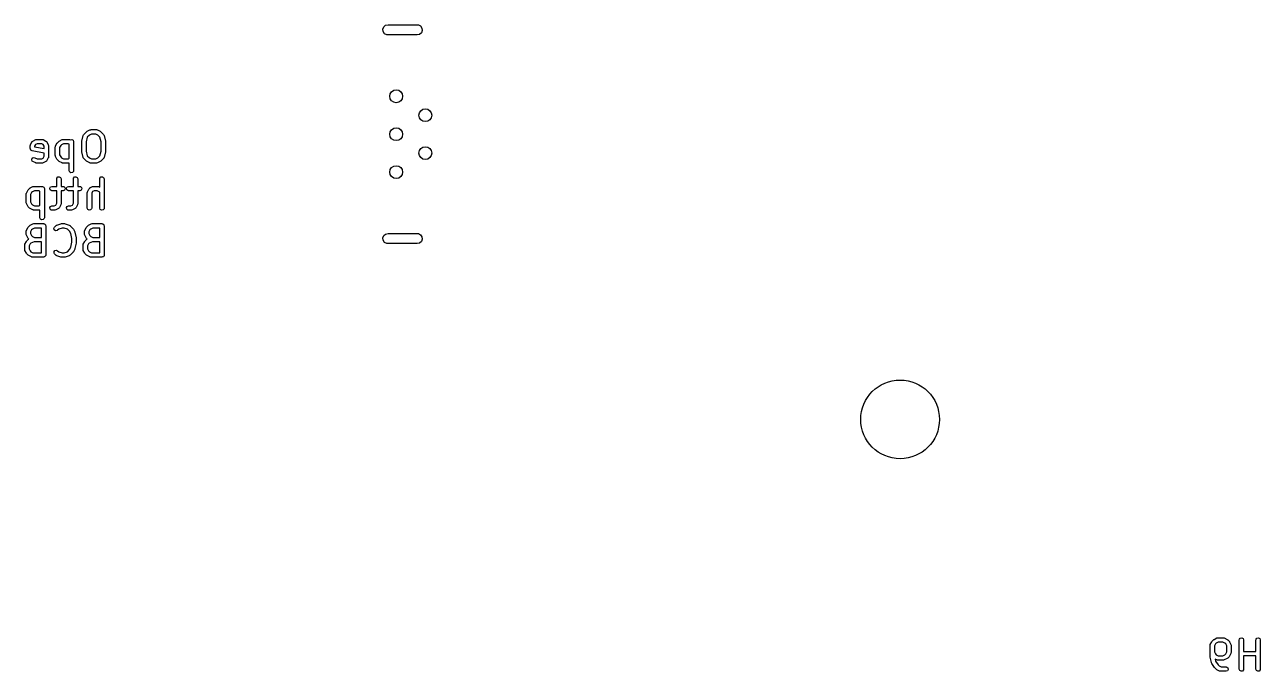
# Model space of a CAD drawing. Extents: x 0.81 to 7.45, y -5.15 to -0.81.
# Drawn here: x 2.323 to 3.99, y -2.84 to -1.968 of the extents above; entities that cross this region are included whole.
import ezdxf

# ---------------------------------------------------------------- set-up
doc = ezdxf.new("R2010")
doc.units = 0
doc.header["$MEASUREMENT"] = 0
doc.layers.add('BLACK', color=7, linetype='CONTINUOUS')

msp = doc.modelspace()

# ---------------------------------------------------------------- linework, layer by layer
at = {"layer": 'BLACK', "linetype": 'CONTINUOUS'}
for p, q in [((2.8065, -1.9738), (2.8077, -1.9707)), ((2.8069, -1.977), (2.8065, -1.9738)), ((2.8088, -1.9798), (2.8069, -1.977)), ((2.8077, -1.9707), (2.8102, -1.9685)), ((2.8117, -1.9813), (2.8088, -1.9798)), ((2.8102, -1.9685), (2.8134, -1.9677)), ((2.8134, -1.9815), (2.8117, -1.9813)), ((2.8134, -1.9677), (2.8528, -1.9677)), ((2.8528, -1.9815), (2.8134, -1.9815)), ((2.8528, -1.9677), (2.8544, -1.9679)), ((2.856, -1.9807), (2.8528, -1.9815)), ((2.8544, -1.9679), (2.8573, -1.9694)), ((2.8584, -1.9785), (2.856, -1.9807)), ((2.8573, -1.9694), (2.8592, -1.9722)), ((2.8596, -1.9754), (2.8584, -1.9785)), ((2.8592, -1.9722), (2.8596, -1.9754)), ((2.4027, -2.1162), (2.403, -2.116)), ((2.403, -2.116), (2.4031, -2.1157)), ((2.4031, -2.1157), (2.4069, -2.112)), ((2.4069, -2.112), (2.4076, -2.1115)), ((2.4076, -2.1114), (2.4114, -2.1096)), ((2.4076, -2.1115), (2.4076, -2.1114)), ((2.4134, -2.1152), (2.4107, -2.1165)), ((2.4114, -2.1096), (2.4124, -2.1093)), ((2.4124, -2.1093), (2.4125, -2.1093)), ((2.4125, -2.1093), (2.4127, -2.1092)), ((2.4127, -2.1092), (2.4202, -2.1092)), ((2.4195, -2.1152), (2.4134, -2.1152)), ((2.4222, -2.1165), (2.4195, -2.1152)), ((2.4202, -2.1092), (2.4212, -2.1094)), ((2.4212, -2.1094), (2.4213, -2.1095)), ((2.4213, -2.1095), (2.4215, -2.1096)), ((2.4215, -2.1096), (2.4253, -2.1114)), ((2.4253, -2.1114), (2.426, -2.112)), ((2.426, -2.112), (2.426, -2.112)), ((2.426, -2.112), (2.4298, -2.1157)), ((2.4298, -2.1157), (2.4304, -2.1166)), ((2.331, -2.1309), (2.3312, -2.1299)), ((2.331, -2.1347), (2.331, -2.1309)), ((2.3312, -2.1299), (2.3313, -2.1298)), ((2.3313, -2.1296), (2.3332, -2.1259)), ((2.3313, -2.1298), (2.3313, -2.1296)), ((2.3332, -2.1259), (2.3338, -2.1251)), ((2.3338, -2.1251), (2.3342, -2.1249)), ((2.3342, -2.1249), (2.3345, -2.1246)), ((2.3345, -2.1246), (2.3383, -2.1227)), ((2.338, -2.1294), (2.3369, -2.1316)), ((2.3369, -2.1316), (2.3369, -2.1323)), ((2.3369, -2.1323), (2.3497, -2.1348)), ((2.3403, -2.1283), (2.338, -2.1294)), ((2.3383, -2.1227), (2.3392, -2.1224)), ((2.3392, -2.1224), (2.3394, -2.1224)), ((2.3394, -2.1224), (2.3396, -2.1224)), ((2.3396, -2.1224), (2.3471, -2.1224)), ((2.3464, -2.1283), (2.3403, -2.1283)), ((2.3486, -2.1294), (2.3464, -2.1283)), ((2.3471, -2.1224), (2.3481, -2.1225)), ((2.3481, -2.1225), (2.3482, -2.1227)), ((2.3482, -2.1227), (2.3484, -2.1227)), ((2.3484, -2.1227), (2.3521, -2.1246)), ((2.3497, -2.1316), (2.3486, -2.1294)), ((2.3497, -2.1348), (2.3497, -2.1316)), ((2.3521, -2.1246), (2.353, -2.1252)), ((2.353, -2.1252), (2.3531, -2.1256)), ((2.3531, -2.1256), (2.3535, -2.1259)), ((2.3535, -2.1259), (2.3553, -2.1296)), ((2.3553, -2.1296), (2.3556, -2.1306)), ((2.3556, -2.1306), (2.3556, -2.1308)), ((2.3556, -2.1308), (2.3556, -2.1309)), ((2.3556, -2.1309), (2.3556, -2.1459)), ((2.3647, -2.1328), (2.3649, -2.1318)), ((2.3649, -2.1318), (2.365, -2.1317)), ((2.365, -2.1317), (2.3651, -2.1315)), ((2.3651, -2.1315), (2.3669, -2.1277)), ((2.3669, -2.1277), (2.3675, -2.127)), ((2.3675, -2.127), (2.3694, -2.1251)), ((2.3675, -2.127), (2.3675, -2.127)), ((2.3694, -2.1251), (2.3701, -2.1246)), ((2.3701, -2.1246), (2.3739, -2.1227)), ((2.3701, -2.1246), (2.3701, -2.1246)), ((2.372, -2.1308), (2.3706, -2.1335)), ((2.3732, -2.1296), (2.372, -2.1308)), ((2.3759, -2.1283), (2.3732, -2.1296)), ((2.3739, -2.1227), (2.3749, -2.1224)), ((2.3749, -2.1224), (2.375, -2.1224)), ((2.375, -2.1224), (2.3752, -2.1224)), ((2.3752, -2.1224), (2.3827, -2.1224)), ((2.382, -2.1283), (2.3759, -2.1283)), ((2.3835, -2.129), (2.382, -2.1283)), ((2.3827, -2.1224), (2.3837, -2.1225)), ((2.3835, -2.1479), (2.3835, -2.129)), ((2.3837, -2.1225), (2.3838, -2.1227)), ((2.3838, -2.1227), (2.384, -2.1227)), ((2.384, -2.1227), (2.3847, -2.123)), ((2.3847, -2.123), (2.385, -2.1228)), ((2.385, -2.1228), (2.387, -2.1224)), ((2.387, -2.1224), (2.3887, -2.1234)), ((2.3887, -2.1234), (2.3894, -2.1253)), ((2.3894, -2.1253), (2.3894, -2.1647)), ((2.4004, -2.1246), (2.4023, -2.1171)), ((2.4005, -2.1247), (2.4004, -2.1246)), ((2.4004, -2.1253), (2.4005, -2.1247)), ((2.4004, -2.1384), (2.4004, -2.1253)), ((2.4023, -2.1171), (2.4027, -2.1162)), ((2.4079, -2.1193), (2.4063, -2.1257)), ((2.4063, -2.1257), (2.4063, -2.1381)), ((2.4107, -2.1165), (2.4079, -2.1193)), ((2.425, -2.1193), (2.4222, -2.1165)), ((2.4266, -2.1257), (2.425, -2.1193)), ((2.4266, -2.1381), (2.4266, -2.1257)), ((2.4304, -2.1166), (2.4304, -2.1169)), ((2.4304, -2.1169), (2.4306, -2.1171)), ((2.4306, -2.1171), (2.4324, -2.1246)), ((2.4324, -2.1246), (2.4325, -2.1252)), ((2.4325, -2.1252), (2.4325, -2.1253)), ((2.4325, -2.1253), (2.4325, -2.1384)), ((2.3312, -2.1352), (2.331, -2.1347)), ((2.3312, -2.1356), (2.3312, -2.1352)), ((2.3315, -2.1361), (2.3312, -2.1356)), ((2.3317, -2.1366), (2.3315, -2.1361)), ((2.3321, -2.1368), (2.3317, -2.1366)), ((2.3324, -2.1372), (2.3321, -2.1368)), ((2.3334, -2.1376), (2.3324, -2.1372)), ((2.3329, -2.1499), (2.3335, -2.1479)), ((2.3497, -2.1409), (2.3334, -2.1376)), ((2.3335, -2.1479), (2.3351, -2.1468)), ((2.3351, -2.1468), (2.3371, -2.1471)), ((2.3371, -2.1471), (2.3403, -2.1486)), ((2.3403, -2.1486), (2.3464, -2.1486)), ((2.3464, -2.1486), (2.3486, -2.1475)), ((2.3486, -2.1475), (2.3497, -2.1452)), ((2.3497, -2.1452), (2.3497, -2.1409)), ((2.3553, -2.1473), (2.3535, -2.151)), ((2.3554, -2.1471), (2.3553, -2.1473)), ((2.3555, -2.147), (2.3554, -2.1471)), ((2.3556, -2.1459), (2.3555, -2.147)), ((2.3647, -2.1441), (2.3647, -2.1328)), ((2.3648, -2.1442), (2.3647, -2.1441)), ((2.3648, -2.1444), (2.3648, -2.1442)), ((2.3651, -2.1454), (2.3648, -2.1444)), ((2.3669, -2.1491), (2.3651, -2.1454)), ((2.367, -2.1492), (2.3669, -2.1491)), ((2.3675, -2.1499), (2.367, -2.1492)), ((2.3706, -2.1335), (2.3706, -2.1434)), ((2.3706, -2.1434), (2.372, -2.1461)), ((2.372, -2.1461), (2.3732, -2.1473)), ((2.3732, -2.1473), (2.3759, -2.1486)), ((2.3759, -2.1486), (2.382, -2.1486)), ((2.382, -2.1486), (2.3835, -2.1479)), ((2.4004, -2.1386), (2.4004, -2.1384)), ((2.4004, -2.1392), (2.4004, -2.1386)), ((2.4023, -2.1467), (2.4004, -2.1392)), ((2.4025, -2.1469), (2.4023, -2.1467)), ((2.4025, -2.1472), (2.4025, -2.1469)), ((2.4031, -2.148), (2.4025, -2.1472)), ((2.4069, -2.1518), (2.4031, -2.148)), ((2.4063, -2.1381), (2.4079, -2.1444)), ((2.4079, -2.1444), (2.4107, -2.1473)), ((2.4107, -2.1473), (2.4134, -2.1486)), ((2.4134, -2.1486), (2.4195, -2.1486)), ((2.4195, -2.1486), (2.4222, -2.1473)), ((2.4222, -2.1473), (2.425, -2.1444)), ((2.425, -2.1444), (2.4266, -2.1381)), ((2.4298, -2.148), (2.426, -2.1518)), ((2.4299, -2.1478), (2.4298, -2.148)), ((2.4301, -2.1476), (2.4299, -2.1478)), ((2.4306, -2.1467), (2.4301, -2.1476)), ((2.4324, -2.1392), (2.4306, -2.1467)), ((2.4325, -2.1384), (2.4324, -2.139)), ((2.4324, -2.139), (2.4324, -2.1392)), ((2.3337, -2.1517), (2.3329, -2.1499)), ((2.3345, -2.1523), (2.3337, -2.1517)), ((2.3383, -2.1542), (2.3345, -2.1523)), ((2.3384, -2.1542), (2.3383, -2.1542)), ((2.3386, -2.1543), (2.3384, -2.1542)), ((2.3396, -2.1545), (2.3386, -2.1543)), ((2.3471, -2.1545), (2.3396, -2.1545)), ((2.3472, -2.1545), (2.3471, -2.1545)), ((2.3474, -2.1545), (2.3472, -2.1545)), ((2.3484, -2.1542), (2.3474, -2.1545)), ((2.3521, -2.1523), (2.3484, -2.1542)), ((2.3524, -2.152), (2.3521, -2.1523)), ((2.3529, -2.1518), (2.3524, -2.152)), ((2.3535, -2.151), (2.3529, -2.1518)), ((2.3694, -2.1518), (2.3675, -2.1499)), ((2.3701, -2.1523), (2.3694, -2.1518)), ((2.3694, -2.1518), (2.3694, -2.1518)), ((2.3739, -2.1542), (2.3701, -2.1523)), ((2.374, -2.1542), (2.3739, -2.1542)), ((2.3742, -2.1543), (2.374, -2.1542)), ((2.3752, -2.1545), (2.3742, -2.1543)), ((2.3827, -2.1545), (2.3752, -2.1545)), ((2.3829, -2.1545), (2.3827, -2.1545)), ((2.383, -2.1545), (2.3829, -2.1545)), ((2.3835, -2.1544), (2.383, -2.1545)), ((2.3835, -2.1647), (2.3835, -2.1544)), ((2.3842, -2.1666), (2.3835, -2.1647)), ((2.3892, -2.1657), (2.3879, -2.1672)), ((2.3894, -2.1647), (2.3892, -2.1657)), ((2.4076, -2.1523), (2.4069, -2.1518)), ((2.4069, -2.1518), (2.4069, -2.1518)), ((2.4114, -2.1542), (2.4076, -2.1523)), ((2.4115, -2.1542), (2.4114, -2.1542)), ((2.4117, -2.1543), (2.4115, -2.1542)), ((2.4127, -2.1545), (2.4117, -2.1543)), ((2.4202, -2.1545), (2.4127, -2.1545)), ((2.4204, -2.1545), (2.4202, -2.1545)), ((2.4205, -2.1545), (2.4204, -2.1545)), ((2.4215, -2.1542), (2.4205, -2.1545)), ((2.4253, -2.1523), (2.4215, -2.1542)), ((2.426, -2.1518), (2.4253, -2.1523)), ((2.4253, -2.1523), (2.4253, -2.1523)), ((2.3666, -2.1756), (2.3668, -2.1746)), ((2.3666, -2.1858), (2.3666, -2.1756)), ((2.3668, -2.1746), (2.3681, -2.173)), ((2.3681, -2.173), (2.3701, -2.1727)), ((2.3701, -2.1727), (2.3718, -2.1737)), ((2.3718, -2.1737), (2.3725, -2.1756)), ((2.3725, -2.1756), (2.3725, -2.1858)), ((2.3859, -2.1676), (2.3842, -2.1666)), ((2.3879, -2.1672), (2.3859, -2.1676)), ((2.3891, -2.1756), (2.3893, -2.1746)), ((2.3891, -2.1858), (2.3891, -2.1756)), ((2.3893, -2.1746), (2.3906, -2.173)), ((2.3906, -2.173), (2.3926, -2.1727)), ((2.3926, -2.1727), (2.3943, -2.1737)), ((2.3943, -2.1737), (2.395, -2.1756)), ((2.395, -2.1756), (2.395, -2.1858)), ((2.4247, -2.1756), (2.4249, -2.1746)), ((2.4247, -2.1867), (2.4247, -2.1756)), ((2.4249, -2.1746), (2.4262, -2.173)), ((2.4262, -2.173), (2.4282, -2.1727)), ((2.4282, -2.1727), (2.4299, -2.1737)), ((2.4299, -2.1737), (2.4306, -2.1756)), ((2.4306, -2.1756), (2.4306, -2.215)), ((2.3254, -2.1962), (2.3255, -2.1952)), ((2.3254, -2.2075), (2.3254, -2.1962)), ((2.3255, -2.1952), (2.3257, -2.1951)), ((2.3257, -2.1949), (2.3276, -2.1911)), ((2.3257, -2.1951), (2.3257, -2.1949)), ((2.3276, -2.1911), (2.3281, -2.1904)), ((2.3281, -2.1904), (2.33, -2.1885)), ((2.3281, -2.1904), (2.3281, -2.1904)), ((2.33, -2.1885), (2.3307, -2.188)), ((2.3307, -2.188), (2.3308, -2.1879)), ((2.3308, -2.1879), (2.3345, -2.1861)), ((2.3326, -2.1942), (2.3313, -2.1969)), ((2.3313, -2.1969), (2.3313, -2.2068)), ((2.3338, -2.193), (2.3326, -2.1942)), ((2.3365, -2.1917), (2.3338, -2.193)), ((2.3345, -2.1861), (2.3355, -2.1858)), ((2.3355, -2.1858), (2.3357, -2.1858)), ((2.3357, -2.1858), (2.3358, -2.1858)), ((2.3358, -2.1858), (2.3433, -2.1858)), ((2.3426, -2.1917), (2.3365, -2.1917)), ((2.3441, -2.1924), (2.3426, -2.1917)), ((2.3433, -2.1858), (2.3443, -2.1859)), ((2.3441, -2.2113), (2.3441, -2.1924)), ((2.3443, -2.1859), (2.3445, -2.186)), ((2.3445, -2.186), (2.3446, -2.1861)), ((2.3446, -2.1861), (2.3454, -2.1864)), ((2.3454, -2.1864), (2.3456, -2.1861)), ((2.3456, -2.1861), (2.3476, -2.1858)), ((2.3476, -2.1858), (2.3493, -2.1868)), ((2.3493, -2.1868), (2.35, -2.1887)), ((2.35, -2.1887), (2.35, -2.2281)), ((2.3573, -2.1882), (2.3583, -2.1864)), ((2.3576, -2.1902), (2.3573, -2.1882)), ((2.3592, -2.1915), (2.3576, -2.1902)), ((2.3583, -2.1864), (2.3602, -2.1858)), ((2.3602, -2.1917), (2.3592, -2.1915)), ((2.3602, -2.1858), (2.3666, -2.1858)), ((2.3666, -2.1917), (2.3602, -2.1917)), ((2.3666, -2.2086), (2.3666, -2.1917)), ((2.3725, -2.1858), (2.3752, -2.1858)), ((2.3752, -2.1917), (2.3725, -2.1917)), ((2.3725, -2.1917), (2.3725, -2.2093)), ((2.3752, -2.1858), (2.3762, -2.1859)), ((2.3771, -2.191), (2.3752, -2.1917)), ((2.3762, -2.1859), (2.3777, -2.1872)), ((2.3781, -2.1892), (2.3771, -2.191)), ((2.3777, -2.1872), (2.3781, -2.1892)), ((2.3798, -2.1882), (2.3808, -2.1864)), ((2.3801, -2.1902), (2.3798, -2.1882)), ((2.3817, -2.1915), (2.3801, -2.1902)), ((2.3808, -2.1864), (2.3827, -2.1858)), ((2.3827, -2.1917), (2.3817, -2.1915)), ((2.3827, -2.1858), (2.3891, -2.1858)), ((2.3891, -2.1917), (2.3827, -2.1917)), ((2.3891, -2.2086), (2.3891, -2.1917)), ((2.395, -2.1858), (2.3977, -2.1858)), ((2.3977, -2.1917), (2.395, -2.1917)), ((2.395, -2.1917), (2.395, -2.2093)), ((2.3977, -2.1858), (2.3987, -2.1859)), ((2.3996, -2.191), (2.3977, -2.1917)), ((2.3987, -2.1859), (2.4002, -2.1872)), ((2.4006, -2.1892), (2.3996, -2.191)), ((2.4002, -2.1872), (2.4006, -2.1892)), ((2.4079, -2.1943), (2.408, -2.1933)), ((2.4079, -2.215), (2.4079, -2.1943)), ((2.408, -2.1933), (2.4082, -2.1932)), ((2.4082, -2.193), (2.41, -2.1893)), ((2.4082, -2.1932), (2.4082, -2.193)), ((2.41, -2.1893), (2.4107, -2.1884)), ((2.4107, -2.1884), (2.4111, -2.1883)), ((2.4111, -2.1883), (2.4114, -2.1879)), ((2.4114, -2.1879), (2.4151, -2.1861)), ((2.4149, -2.1928), (2.4138, -2.195)), ((2.4138, -2.195), (2.4138, -2.215)), ((2.4171, -2.1917), (2.4149, -2.1928)), ((2.4151, -2.1861), (2.4161, -2.1858)), ((2.4161, -2.1858), (2.4163, -2.1858)), ((2.4163, -2.1858), (2.4164, -2.1858)), ((2.4164, -2.1858), (2.4221, -2.1858)), ((2.4214, -2.1917), (2.4171, -2.1917)), ((2.4241, -2.193), (2.4214, -2.1917)), ((2.4221, -2.1858), (2.4231, -2.1859)), ((2.4231, -2.1859), (2.4232, -2.186)), ((2.4232, -2.186), (2.4234, -2.1861)), ((2.4234, -2.1861), (2.4247, -2.1867)), ((2.4247, -2.1937), (2.4241, -2.193)), ((2.4247, -2.215), (2.4247, -2.1937)), ((2.3254, -2.2076), (2.3254, -2.2075)), ((2.3254, -2.2078), (2.3254, -2.2076)), ((2.3257, -2.2088), (2.3254, -2.2078)), ((2.3276, -2.2125), (2.3257, -2.2088)), ((2.3276, -2.2126), (2.3276, -2.2125)), ((2.3281, -2.2133), (2.3276, -2.2126)), ((2.33, -2.2152), (2.3281, -2.2133)), ((2.3308, -2.2157), (2.33, -2.2152)), ((2.33, -2.2152), (2.33, -2.2152)), ((2.3345, -2.2176), (2.3308, -2.2157)), ((2.3313, -2.2068), (2.3326, -2.2095)), ((2.3326, -2.2095), (2.3338, -2.2107)), ((2.3338, -2.2107), (2.3365, -2.212)), ((2.3365, -2.212), (2.3426, -2.212)), ((2.3426, -2.212), (2.3441, -2.2113)), ((2.3573, -2.2144), (2.3583, -2.2127)), ((2.3576, -2.2164), (2.3573, -2.2144)), ((2.3583, -2.2127), (2.3602, -2.212)), ((2.3602, -2.212), (2.3632, -2.212)), ((2.3632, -2.212), (2.3655, -2.2109)), ((2.369, -2.2157), (2.3653, -2.2176)), ((2.3655, -2.2109), (2.3666, -2.2086)), ((2.3693, -2.2154), (2.369, -2.2157)), ((2.3697, -2.2152), (2.3693, -2.2154)), ((2.3703, -2.2144), (2.3697, -2.2152)), ((2.3722, -2.2106), (2.3703, -2.2144)), ((2.3723, -2.2103), (2.3722, -2.2105)), ((2.3722, -2.2105), (2.3722, -2.2106)), ((2.3725, -2.2093), (2.3723, -2.2103)), ((2.3798, -2.2144), (2.3808, -2.2127)), ((2.3801, -2.2164), (2.3798, -2.2144)), ((2.3808, -2.2127), (2.3827, -2.212)), ((2.3827, -2.212), (2.3857, -2.212)), ((2.3857, -2.212), (2.388, -2.2109)), ((2.3915, -2.2157), (2.3878, -2.2176)), ((2.388, -2.2109), (2.3891, -2.2086)), ((2.3918, -2.2154), (2.3915, -2.2157)), ((2.3922, -2.2152), (2.3918, -2.2154)), ((2.3928, -2.2144), (2.3922, -2.2152)), ((2.3947, -2.2106), (2.3928, -2.2144)), ((2.3948, -2.2103), (2.3947, -2.2105)), ((2.3947, -2.2105), (2.3947, -2.2106)), ((2.395, -2.2093), (2.3948, -2.2103)), ((2.4086, -2.2169), (2.4079, -2.215)), ((2.4136, -2.216), (2.4123, -2.2175)), ((2.4138, -2.215), (2.4136, -2.216)), ((2.4254, -2.2169), (2.4247, -2.215)), ((2.4305, -2.216), (2.4292, -2.2175)), ((2.4306, -2.215), (2.4305, -2.216)), ((2.3347, -2.2176), (2.3345, -2.2176)), ((2.3348, -2.2177), (2.3347, -2.2176)), ((2.3358, -2.2179), (2.3348, -2.2177)), ((2.3433, -2.2179), (2.3358, -2.2179)), ((2.3435, -2.2178), (2.3433, -2.2179)), ((2.3437, -2.2179), (2.3435, -2.2178)), ((2.3441, -2.2178), (2.3437, -2.2179)), ((2.3441, -2.2281), (2.3441, -2.2178)), ((2.3448, -2.23), (2.3441, -2.2281)), ((2.3466, -2.231), (2.3448, -2.23)), ((2.3485, -2.2306), (2.3466, -2.231)), ((2.3498, -2.2291), (2.3485, -2.2306)), ((2.35, -2.2281), (2.3498, -2.2291)), ((2.3592, -2.2177), (2.3576, -2.2164)), ((2.3602, -2.2179), (2.3592, -2.2177)), ((2.3639, -2.2179), (2.3602, -2.2179)), ((2.3641, -2.2178), (2.3639, -2.2179)), ((2.3643, -2.2179), (2.3641, -2.2178)), ((2.3653, -2.2176), (2.3643, -2.2179)), ((2.3817, -2.2177), (2.3801, -2.2164)), ((2.3827, -2.2179), (2.3817, -2.2177)), ((2.3864, -2.2179), (2.3827, -2.2179)), ((2.3866, -2.2178), (2.3864, -2.2179)), ((2.3868, -2.2179), (2.3866, -2.2178)), ((2.3878, -2.2176), (2.3868, -2.2179)), ((2.4103, -2.2179), (2.4086, -2.2169)), ((2.4123, -2.2175), (2.4103, -2.2179)), ((2.4272, -2.2179), (2.4254, -2.2169)), ((2.4292, -2.2175), (2.4272, -2.2179)), ((2.3254, -2.2465), (2.3255, -2.2455)), ((2.3254, -2.2502), (2.3254, -2.2465)), ((2.3255, -2.2455), (2.3257, -2.2453)), ((2.3257, -2.2451), (2.3276, -2.2414)), ((2.3257, -2.2453), (2.3257, -2.2451)), ((2.3276, -2.2414), (2.3281, -2.2407)), ((2.3281, -2.2406), (2.33, -2.2388)), ((2.3281, -2.2407), (2.3281, -2.2406)), ((2.33, -2.2388), (2.3307, -2.2382)), ((2.3307, -2.2382), (2.3308, -2.2382)), ((2.3308, -2.2382), (2.3345, -2.2363)), ((2.3326, -2.2445), (2.3313, -2.2472)), ((2.3313, -2.2472), (2.3313, -2.2495)), ((2.3338, -2.2433), (2.3326, -2.2445)), ((2.3365, -2.2419), (2.3338, -2.2433)), ((2.3345, -2.2363), (2.3355, -2.236)), ((2.3355, -2.236), (2.3357, -2.2361)), ((2.3357, -2.2361), (2.3358, -2.236)), ((2.3358, -2.236), (2.3489, -2.236)), ((2.346, -2.2419), (2.3365, -2.2419)), ((2.346, -2.2548), (2.346, -2.2419)), ((2.3489, -2.236), (2.3493, -2.2361)), ((2.3493, -2.2361), (2.3495, -2.2361)), ((2.3495, -2.2361), (2.3496, -2.2361)), ((2.3496, -2.2361), (2.35, -2.2362)), ((2.35, -2.2362), (2.3505, -2.2367)), ((2.3505, -2.2367), (2.3512, -2.2371)), ((2.3512, -2.2371), (2.3513, -2.2373)), ((2.3513, -2.2373), (2.3515, -2.2375)), ((2.3515, -2.2375), (2.3516, -2.2382)), ((2.3516, -2.2382), (2.3519, -2.239)), ((2.3519, -2.239), (2.3519, -2.2783)), ((2.3629, -2.2425), (2.3637, -2.2406)), ((2.3634, -2.2444), (2.3629, -2.2425)), ((2.3651, -2.2456), (2.3634, -2.2444)), ((2.3637, -2.2406), (2.3656, -2.2388)), ((2.3671, -2.2454), (2.3651, -2.2456)), ((2.3656, -2.2388), (2.3664, -2.2382)), ((2.3664, -2.2382), (2.3666, -2.2382)), ((2.3666, -2.2382), (2.3668, -2.238)), ((2.3668, -2.238), (2.3724, -2.2362)), ((2.3679, -2.2448), (2.3671, -2.2454)), ((2.3693, -2.2434), (2.3679, -2.2448)), ((2.3738, -2.2419), (2.3693, -2.2434)), ((2.3724, -2.2362), (2.3733, -2.236)), ((2.3733, -2.236), (2.3733, -2.236)), ((2.3733, -2.236), (2.3771, -2.236)), ((2.3766, -2.2419), (2.3738, -2.2419)), ((2.3811, -2.2434), (2.3766, -2.2419)), ((2.3771, -2.236), (2.3779, -2.2362)), ((2.3779, -2.2362), (2.378, -2.2362)), ((2.378, -2.2362), (2.3836, -2.238)), ((2.384, -2.2463), (2.3811, -2.2434)), ((2.3836, -2.238), (2.3845, -2.2385)), ((2.3855, -2.2494), (2.384, -2.2463)), ((2.3845, -2.2385), (2.3846, -2.2387)), ((2.3846, -2.2387), (2.3848, -2.2388)), ((2.3848, -2.2388), (2.3885, -2.2425)), ((2.3885, -2.2425), (2.389, -2.2432)), ((2.389, -2.2432), (2.3891, -2.2433)), ((2.3891, -2.2433), (2.391, -2.247)), ((2.391, -2.247), (2.3911, -2.2475)), ((2.3911, -2.2475), (2.3912, -2.2476)), ((2.3912, -2.2476), (2.3931, -2.2551)), ((2.4041, -2.2465), (2.4043, -2.2455)), ((2.4041, -2.2502), (2.4041, -2.2465)), ((2.4043, -2.2455), (2.4044, -2.2453)), ((2.4044, -2.2451), (2.4063, -2.2414)), ((2.4044, -2.2453), (2.4044, -2.2451)), ((2.4063, -2.2414), (2.4068, -2.2407)), ((2.4068, -2.2407), (2.4069, -2.2406)), ((2.4069, -2.2406), (2.4087, -2.2388)), ((2.4087, -2.2388), (2.4094, -2.2382)), ((2.4094, -2.2382), (2.4095, -2.2382)), ((2.4095, -2.2382), (2.4132, -2.2363)), ((2.4114, -2.2445), (2.41, -2.2472)), ((2.41, -2.2472), (2.41, -2.2495)), ((2.4126, -2.2433), (2.4114, -2.2445)), ((2.4153, -2.2419), (2.4126, -2.2433)), ((2.4132, -2.2363), (2.4142, -2.236)), ((2.4142, -2.236), (2.4144, -2.2361)), ((2.4144, -2.2361), (2.4146, -2.236)), ((2.4146, -2.236), (2.4277, -2.236)), ((2.4247, -2.2419), (2.4153, -2.2419)), ((2.4247, -2.2548), (2.4247, -2.2419)), ((2.4277, -2.236), (2.4281, -2.2361)), ((2.4281, -2.2361), (2.4282, -2.2361)), ((2.4282, -2.2361), (2.4283, -2.2361)), ((2.4283, -2.2361), (2.4287, -2.2362)), ((2.4287, -2.2362), (2.4293, -2.2367)), ((2.4293, -2.2367), (2.4299, -2.2371)), ((2.4299, -2.2371), (2.43, -2.2373)), ((2.43, -2.2373), (2.4302, -2.2375)), ((2.4302, -2.2375), (2.4304, -2.2382)), ((2.4304, -2.2382), (2.4306, -2.239)), ((2.4306, -2.239), (2.4306, -2.2783)), ((2.8102, -2.25), (2.8134, -2.2492)), ((2.8134, -2.2492), (2.8528, -2.2492)), ((2.8528, -2.2492), (2.8544, -2.2494)), ((2.3235, -2.2652), (2.3237, -2.2642)), ((2.3235, -2.2708), (2.3235, -2.2652)), ((2.3237, -2.2642), (2.3238, -2.2641)), ((2.3238, -2.2639), (2.3257, -2.2601)), ((2.3238, -2.2641), (2.3238, -2.2639)), ((2.3254, -2.2504), (2.3254, -2.2502)), ((2.3254, -2.2506), (2.3254, -2.2504)), ((2.3257, -2.2515), (2.3254, -2.2506)), ((2.3276, -2.2553), (2.3257, -2.2515)), ((2.3257, -2.2601), (2.3262, -2.2594)), ((2.3262, -2.2594), (2.3281, -2.2575)), ((2.3262, -2.2594), (2.3262, -2.2594)), ((2.3281, -2.2561), (2.3276, -2.2553)), ((2.3276, -2.2553), (2.3276, -2.2553)), ((2.329, -2.2569), (2.3281, -2.2561)), ((2.3281, -2.2575), (2.329, -2.2569)), ((2.329, -2.2569), (2.329, -2.2569)), ((2.3308, -2.2632), (2.3294, -2.2659)), ((2.3294, -2.2659), (2.3294, -2.2701)), ((2.3318, -2.2622), (2.3308, -2.2632)), ((2.3313, -2.2495), (2.3326, -2.2522)), ((2.3363, -2.2607), (2.3318, -2.2622)), ((2.3326, -2.2522), (2.3338, -2.2534)), ((2.3338, -2.2534), (2.3365, -2.2548)), ((2.346, -2.2607), (2.3363, -2.2607)), ((2.3365, -2.2548), (2.346, -2.2548)), ((2.346, -2.2754), (2.346, -2.2607)), ((2.3872, -2.2562), (2.3855, -2.2494)), ((2.3855, -2.2679), (2.3872, -2.2611)), ((2.3872, -2.2611), (2.3872, -2.2562)), ((2.3931, -2.2622), (2.3912, -2.2697)), ((2.3931, -2.2615), (2.393, -2.262)), ((2.393, -2.262), (2.3931, -2.2622)), ((2.3931, -2.2551), (2.3931, -2.2557)), ((2.3931, -2.2557), (2.3931, -2.2558)), ((2.3931, -2.2558), (2.3931, -2.2615)), ((2.4022, -2.2652), (2.4024, -2.2642)), ((2.4022, -2.2708), (2.4022, -2.2652)), ((2.4024, -2.2642), (2.4025, -2.2641)), ((2.4025, -2.2639), (2.4044, -2.2601)), ((2.4025, -2.2641), (2.4025, -2.2639)), ((2.4042, -2.2504), (2.4041, -2.2502)), ((2.4041, -2.2506), (2.4042, -2.2504)), ((2.4044, -2.2515), (2.4041, -2.2506)), ((2.4063, -2.2553), (2.4044, -2.2515)), ((2.4044, -2.2601), (2.4049, -2.2594)), ((2.4049, -2.2594), (2.405, -2.2594)), ((2.405, -2.2594), (2.4069, -2.2575)), ((2.4069, -2.2561), (2.4063, -2.2553)), ((2.4063, -2.2553), (2.4063, -2.2553)), ((2.4077, -2.2569), (2.4069, -2.2561)), ((2.4069, -2.2575), (2.4077, -2.2569)), ((2.4077, -2.2569), (2.4077, -2.2569)), ((2.4095, -2.2632), (2.4081, -2.2659)), ((2.4081, -2.2659), (2.4081, -2.2701)), ((2.4105, -2.2622), (2.4095, -2.2632)), ((2.41, -2.2495), (2.4114, -2.2522)), ((2.415, -2.2607), (2.4105, -2.2622)), ((2.4114, -2.2522), (2.4126, -2.2534)), ((2.4126, -2.2534), (2.4153, -2.2548)), ((2.4247, -2.2607), (2.415, -2.2607)), ((2.4153, -2.2548), (2.4247, -2.2548)), ((2.4247, -2.2754), (2.4247, -2.2607)), ((2.8065, -2.2553), (2.8077, -2.2522)), ((2.8069, -2.2585), (2.8065, -2.2553)), ((2.8088, -2.2613), (2.8069, -2.2585)), ((2.8077, -2.2522), (2.8102, -2.25)), ((2.8117, -2.2628), (2.8088, -2.2613)), ((2.8134, -2.263), (2.8117, -2.2628)), ((2.8528, -2.263), (2.8134, -2.263)), ((2.856, -2.2622), (2.8528, -2.263)), ((2.8544, -2.2494), (2.8573, -2.2509)), ((2.8584, -2.26), (2.856, -2.2622)), ((2.8573, -2.2509), (2.8592, -2.2537)), ((2.8596, -2.2569), (2.8584, -2.26)), ((2.8592, -2.2537), (2.8596, -2.2569)), ((2.3236, -2.271), (2.3235, -2.2708)), ((2.3235, -2.2712), (2.3236, -2.271)), ((2.3238, -2.2722), (2.3235, -2.2712)), ((2.3257, -2.2759), (2.3238, -2.2722)), ((2.3257, -2.276), (2.3257, -2.2759)), ((2.3262, -2.2767), (2.3257, -2.276)), ((2.3281, -2.2786), (2.3262, -2.2767)), ((2.3282, -2.2786), (2.3281, -2.2786)), ((2.3289, -2.2791), (2.3282, -2.2786)), ((2.3326, -2.281), (2.3289, -2.2791)), ((2.3294, -2.2701), (2.3308, -2.2728)), ((2.3308, -2.2728), (2.3319, -2.274)), ((2.3319, -2.274), (2.3346, -2.2754)), ((2.3328, -2.281), (2.3326, -2.281)), ((2.3329, -2.2811), (2.3328, -2.281)), ((2.3339, -2.2813), (2.3329, -2.2811)), ((2.3489, -2.2813), (2.3339, -2.2813)), ((2.3346, -2.2754), (2.346, -2.2754)), ((2.3497, -2.281), (2.3489, -2.2813)), ((2.3504, -2.2809), (2.3497, -2.281)), ((2.3506, -2.2807), (2.3504, -2.2809)), ((2.3508, -2.2806), (2.3506, -2.2807)), ((2.3512, -2.2799), (2.3508, -2.2806)), ((2.3517, -2.2793), (2.3512, -2.2799)), ((2.3518, -2.279), (2.3517, -2.2793)), ((2.3519, -2.2783), (2.3518, -2.2787)), ((2.3518, -2.2787), (2.3519, -2.2789)), ((2.3519, -2.2789), (2.3518, -2.279)), ((2.363, -2.2738), (2.3641, -2.2722)), ((2.3631, -2.2758), (2.363, -2.2738)), ((2.3637, -2.2767), (2.3631, -2.2758)), ((2.3656, -2.2786), (2.3637, -2.2767)), ((2.3641, -2.2722), (2.3661, -2.2716)), ((2.3658, -2.2786), (2.3656, -2.2786)), ((2.3659, -2.2788), (2.3658, -2.2786)), ((2.3668, -2.2793), (2.3659, -2.2788)), ((2.3661, -2.2716), (2.3679, -2.2725)), ((2.3724, -2.2811), (2.3668, -2.2793)), ((2.3679, -2.2725), (2.3693, -2.2739)), ((2.3693, -2.2739), (2.3738, -2.2754)), ((2.3733, -2.2813), (2.3724, -2.2811)), ((2.3724, -2.2811), (2.3724, -2.2811)), ((2.3771, -2.2813), (2.3733, -2.2813)), ((2.3738, -2.2754), (2.3766, -2.2754)), ((2.3766, -2.2754), (2.3811, -2.2739)), ((2.378, -2.2811), (2.3771, -2.2813)), ((2.3771, -2.2813), (2.3771, -2.2813)), ((2.3836, -2.2793), (2.378, -2.2811)), ((2.3811, -2.2739), (2.384, -2.271)), ((2.3838, -2.2792), (2.3836, -2.2793)), ((2.3839, -2.2791), (2.3838, -2.2792)), ((2.3848, -2.2786), (2.3839, -2.2791)), ((2.384, -2.271), (2.3855, -2.2679)), ((2.3885, -2.2748), (2.3848, -2.2786)), ((2.3886, -2.2747), (2.3885, -2.2748)), ((2.3891, -2.274), (2.3886, -2.2747)), ((2.391, -2.2703), (2.3891, -2.274)), ((2.3912, -2.2697), (2.391, -2.2701)), ((2.391, -2.2701), (2.391, -2.2703)), ((2.4023, -2.271), (2.4022, -2.2708)), ((2.4023, -2.2712), (2.4023, -2.271)), ((2.4025, -2.2722), (2.4023, -2.2712)), ((2.4044, -2.2759), (2.4025, -2.2722)), ((2.4045, -2.276), (2.4044, -2.2759)), ((2.405, -2.2767), (2.4045, -2.276)), ((2.4069, -2.2786), (2.405, -2.2767)), ((2.4076, -2.2791), (2.4069, -2.2786)), ((2.4069, -2.2786), (2.4069, -2.2786)), ((2.4114, -2.281), (2.4076, -2.2791)), ((2.4081, -2.2701), (2.4095, -2.2728)), ((2.4095, -2.2728), (2.4107, -2.274)), ((2.4107, -2.274), (2.4134, -2.2754)), ((2.4115, -2.281), (2.4114, -2.281)), ((2.4117, -2.2811), (2.4115, -2.281)), ((2.4127, -2.2813), (2.4117, -2.2811)), ((2.4277, -2.2813), (2.4127, -2.2813)), ((2.4134, -2.2754), (2.4247, -2.2754)), ((2.4284, -2.281), (2.4277, -2.2813)), ((2.4292, -2.2809), (2.4284, -2.281)), ((2.4293, -2.2807), (2.4292, -2.2809)), ((2.4296, -2.2806), (2.4293, -2.2807)), ((2.43, -2.2799), (2.4296, -2.2806)), ((2.4305, -2.2793), (2.43, -2.2799)), ((2.4306, -2.2789), (2.4305, -2.279)), ((2.4305, -2.279), (2.4305, -2.2793)), ((2.4306, -2.2783), (2.4306, -2.2787)), ((2.4306, -2.2787), (2.4306, -2.2789)), ((3.9246, -2.7991), (3.9265, -2.7972)), ((3.9246, -2.7992), (3.9246, -2.7991)), ((3.9265, -2.7972), (3.9272, -2.7967)), ((3.9272, -2.7967), (3.9273, -2.7967)), ((3.9273, -2.7967), (3.931, -2.7948)), ((3.931, -2.7948), (3.932, -2.7945)), ((3.932, -2.7945), (3.9322, -2.7945)), ((3.9322, -2.7945), (3.9323, -2.7945)), ((3.9323, -2.7945), (3.9398, -2.7945)), ((3.9398, -2.7945), (3.9408, -2.7947)), ((3.9408, -2.7947), (3.941, -2.7948)), ((3.941, -2.7948), (3.9411, -2.7948)), ((3.9411, -2.7948), (3.9449, -2.7967)), ((3.9449, -2.7967), (3.9456, -2.7972)), ((3.9456, -2.7972), (3.9457, -2.7972)), ((3.9457, -2.7972), (3.9475, -2.7991)), ((3.9475, -2.7991), (3.948, -2.7998)), ((3.9612, -2.7974), (3.9614, -2.7964)), ((3.9612, -2.8368), (3.9612, -2.7974)), ((3.9614, -2.7964), (3.9627, -2.7949)), ((3.9627, -2.7949), (3.9647, -2.7945)), ((3.9647, -2.7945), (3.9665, -2.7955)), ((3.9665, -2.7955), (3.9671, -2.7974)), ((3.9671, -2.7974), (3.9671, -2.8132)), ((3.9837, -2.7974), (3.9839, -2.7964)), ((3.9837, -2.8132), (3.9837, -2.7974)), ((3.9839, -2.7964), (3.9852, -2.7949)), ((3.9852, -2.7949), (3.9872, -2.7945)), ((3.9872, -2.7945), (3.989, -2.7955)), ((3.989, -2.7955), (3.9896, -2.7974)), ((3.9896, -2.7974), (3.9896, -2.8368)), ((3.9219, -2.8049), (3.922, -2.8039)), ((3.9219, -2.8199), (3.9219, -2.8049)), ((3.922, -2.8039), (3.9222, -2.8038)), ((3.9222, -2.8036), (3.9241, -2.7999)), ((3.9222, -2.8038), (3.9222, -2.8036)), ((3.9241, -2.7999), (3.9246, -2.7992)), ((3.9291, -2.8029), (3.9278, -2.8056)), ((3.9278, -2.8056), (3.9278, -2.8136)), ((3.9278, -2.8136), (3.9291, -2.8163)), ((3.9303, -2.8017), (3.9291, -2.8029)), ((3.933, -2.8004), (3.9303, -2.8017)), ((3.9391, -2.8004), (3.933, -2.8004)), ((3.9418, -2.8017), (3.9391, -2.8004)), ((3.943, -2.8029), (3.9418, -2.8017)), ((3.9444, -2.8056), (3.943, -2.8029)), ((3.943, -2.8163), (3.9444, -2.8136)), ((3.9444, -2.8136), (3.9444, -2.8056)), ((3.948, -2.7998), (3.9481, -2.7999)), ((3.9481, -2.7999), (3.95, -2.8036)), ((3.95, -2.8156), (3.9481, -2.8194)), ((3.95, -2.8036), (3.9503, -2.8046)), ((3.9501, -2.8153), (3.95, -2.8155)), ((3.95, -2.8155), (3.95, -2.8156)), ((3.9503, -2.8143), (3.9501, -2.8153)), ((3.9503, -2.8046), (3.9502, -2.8048)), ((3.9502, -2.8048), (3.9503, -2.8049)), ((3.9503, -2.8049), (3.9503, -2.8143)), ((3.9671, -2.8132), (3.9837, -2.8132)), ((3.9219, -2.8201), (3.9219, -2.8199)), ((3.922, -2.8206), (3.9219, -2.8201)), ((3.9238, -2.8281), (3.922, -2.8206)), ((3.9238, -2.8282), (3.9238, -2.8281)), ((3.9242, -2.8291), (3.9238, -2.8282)), ((3.928, -2.8347), (3.9242, -2.8291)), ((3.931, -2.8244), (3.9287, -2.8233)), ((3.9287, -2.8233), (3.9294, -2.8262)), ((3.9291, -2.8163), (3.9303, -2.8175)), ((3.9294, -2.8262), (3.9327, -2.8312)), ((3.9303, -2.8175), (3.933, -2.8189)), ((3.9312, -2.8245), (3.931, -2.8244)), ((3.9313, -2.8246), (3.9312, -2.8245)), ((3.9323, -2.8248), (3.9313, -2.8246)), ((3.9398, -2.8248), (3.9323, -2.8248)), ((3.9327, -2.8312), (3.9341, -2.8325)), ((3.933, -2.8189), (3.9391, -2.8189)), ((3.9391, -2.8189), (3.9418, -2.8175)), ((3.94, -2.8247), (3.9398, -2.8248)), ((3.9402, -2.8247), (3.94, -2.8247)), ((3.9411, -2.8244), (3.9402, -2.8247)), ((3.9449, -2.8226), (3.9411, -2.8244)), ((3.9418, -2.8175), (3.943, -2.8163)), ((3.9457, -2.822), (3.9449, -2.8225)), ((3.9449, -2.8225), (3.9449, -2.8226)), ((3.9475, -2.8201), (3.9457, -2.822)), ((3.9476, -2.8201), (3.9475, -2.8201)), ((3.9481, -2.8194), (3.9476, -2.8201)), ((3.9837, -2.8191), (3.9671, -2.8191)), ((3.9671, -2.8191), (3.9671, -2.8368)), ((3.9837, -2.8368), (3.9837, -2.8191)), ((3.9281, -2.8348), (3.928, -2.8347)), ((3.9284, -2.8351), (3.9281, -2.8348)), ((3.9302, -2.837), (3.9284, -2.8351)), ((3.9303, -2.837), (3.9302, -2.837)), ((3.931, -2.8376), (3.9303, -2.837)), ((3.9347, -2.8394), (3.931, -2.8376)), ((3.9341, -2.8325), (3.9368, -2.8339)), ((3.9349, -2.8395), (3.9347, -2.8394)), ((3.9351, -2.8396), (3.9349, -2.8395)), ((3.9361, -2.8398), (3.9351, -2.8396)), ((3.9436, -2.8398), (3.9361, -2.8398)), ((3.9368, -2.8339), (3.9436, -2.8339)), ((3.9436, -2.8339), (3.9446, -2.834)), ((3.9455, -2.8391), (3.9436, -2.8398)), ((3.9446, -2.834), (3.9461, -2.8353)), ((3.9465, -2.8373), (3.9455, -2.8391)), ((3.9461, -2.8353), (3.9465, -2.8373)), ((3.9619, -2.8387), (3.9612, -2.8368)), ((3.9637, -2.8397), (3.9619, -2.8387)), ((3.9657, -2.8394), (3.9637, -2.8397)), ((3.967, -2.8378), (3.9657, -2.8394)), ((3.9671, -2.8368), (3.967, -2.8378)), ((3.9844, -2.8387), (3.9837, -2.8368)), ((3.9862, -2.8397), (3.9844, -2.8387)), ((3.9882, -2.8394), (3.9862, -2.8397)), ((3.9895, -2.8378), (3.9882, -2.8394)), ((3.9896, -2.8368), (3.9895, -2.8378))]:
    msp.add_line(p, q, dxfattribs=at)
at = {"layer": 'BLACK'}
for centre, radius in [((2.8244, -2.0642), 0.00866), ((2.8638, -2.0898), 0.00866), ((2.8244, -2.1154), 0.00866), ((2.8638, -2.1409), 0.00866), ((2.8244, -2.1665), 0.00866), ((3.5039, -2.5), 0.0531)]:
    msp.add_circle(centre, radius, dxfattribs=at)

doc.saveas('drawing.dxf')
